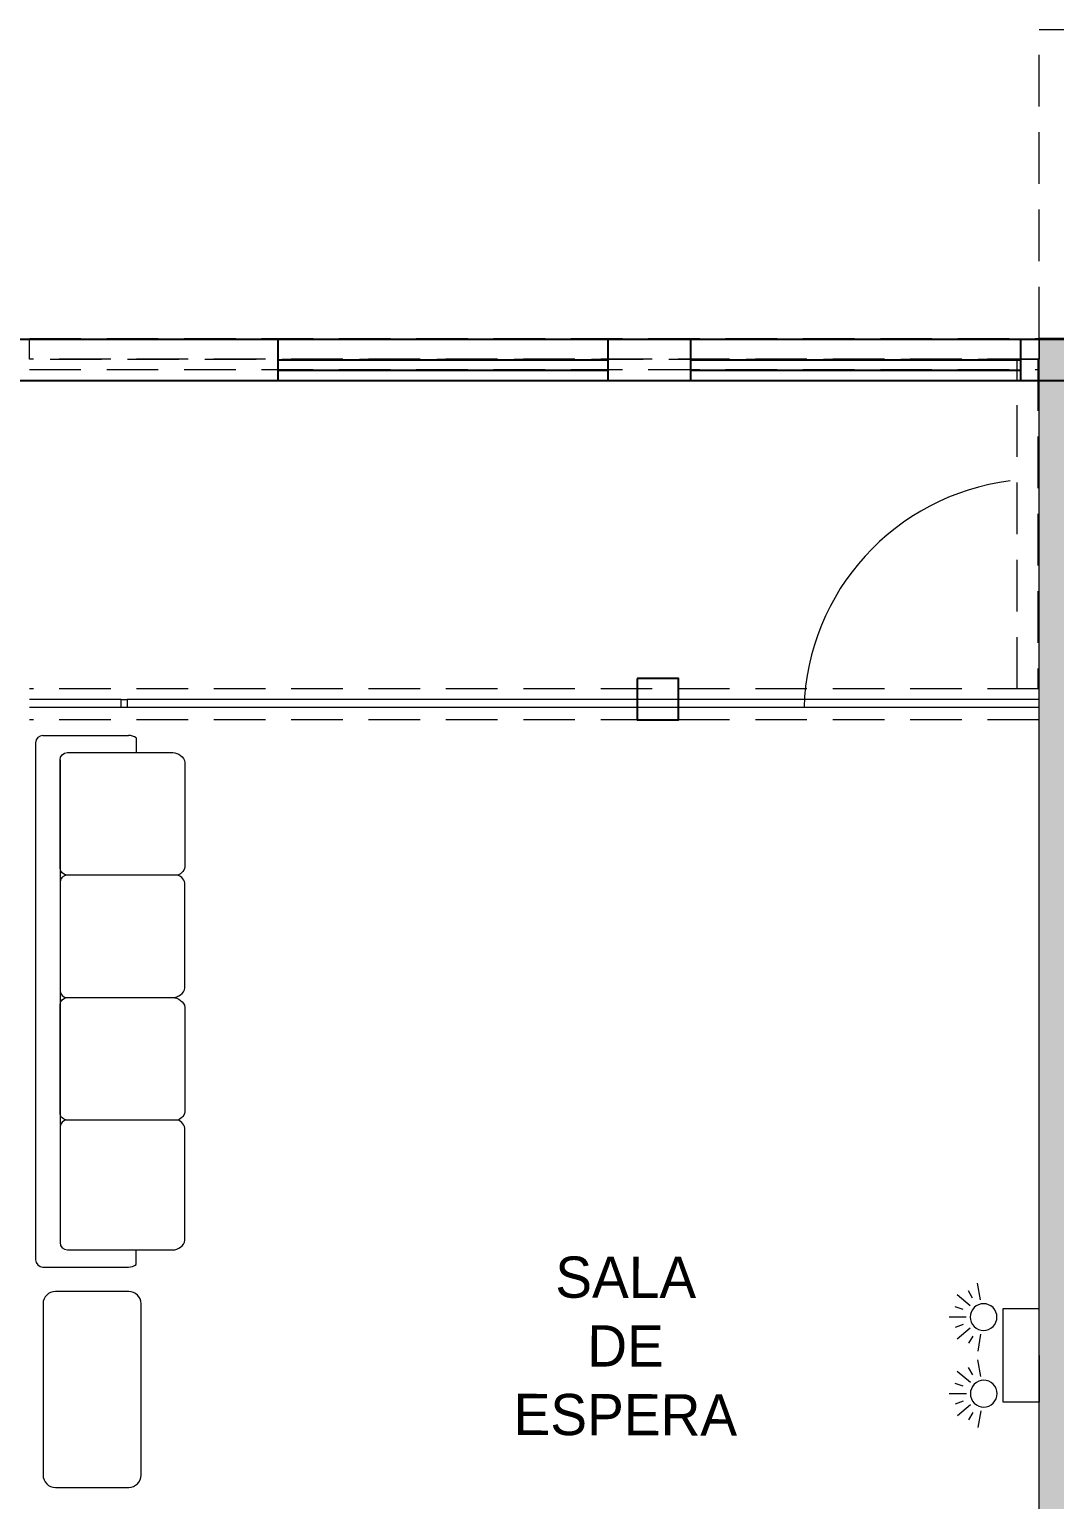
# Model space of a CAD drawing. Header units: metres. Extents: x 51 to 18146, y -212 to 18074.
# Drawn here: x 78.79 to 83.76, y 366.89 to 374.01 of the extents above; entities that cross this region are included whole.
import ezdxf

# ---------------------------------------------------------------- set-up
doc = ezdxf.new("R2010")
doc.units = ezdxf.units.M
doc.linetypes.add('DASHED2', pattern=[0.375, 0.25, -0.125])
doc.linetypes.add('HIDDEN', pattern=[0.375, 0.25, -0.125])
doc.layers.get('0').update_dxf_attribs({"color": 250})
for name, color, linetype, lineweight in [('L-lampara de emergencia', 1, 'Continuous', 0), ('P0 - Antepecho', 250, 'Continuous', 15), ('P0 - Estructura', 250, 'Continuous', 25), ('P0 - Mobiliario', 250, 'Continuous', 9), ('P0 - Paredes', 250, 'Continuous', 20), ('P0 - Pasamanos', 250, 'Continuous', 13), ('P0 - Pergola', 250, 'Continuous', 18), ('P0 - Textos', 250, 'Continuous', 13), ('P0 - Ventanas', 250, 'Continuous', 15)]:
    doc.layers.add(name, color=color, linetype=linetype, lineweight=lineweight)
doc.layers.add('PA', color=7, linetype='Continuous')
doc.layers.add('VE', color=5, linetype='Continuous')
doc.layers.get('0').freeze()
doc.styles.add('CENTURY GOTHIC', font='GOTHIC.TTF')

# ---------------------------------------------------------------- blocks, each defined once
blk = doc.blocks.new('-COL40-')
at = {"color": 0}
blk.add_lwpolyline([(-0.1999999999710837, 0.1999999998887603), (-0.1999999999710837, -0.200000000115196), (0.2000000000328441, -0.200000000115196), (0.2000000000328441, 0.1999999998887603)], close=True, dxfattribs=at)
blk = doc.blocks.new('A$C7ec3bbc5')
at = {"layer": 'L-lampara de emergencia'}
for p, q in [((0.0001815186684253, 0.0003894523978233), (0.0001815184960142, 0.0004807425569743)), ((0.0005911890736315, 0.0003894531708211), (0.0005911889012204, 0.000480743329972)), ((0.0001217216535006, 0.0003676879368722), (6.30413379986e-05, 0.0004376201443374)), ((0.0001414535074728, 0.0004065026529133), (0.0001261364143575, 0.0004485857728869)), ((0.0002215837648837, 0.0004065028056502), (0.0002369006990921, 0.0004485859833658)), ((0.0002413157655392, 0.0003676881622523), (0.0002999958168948, 0.0004376205913723)), ((0.0005313920588233, 0.00036768870987), (0.0004727117432049, 0.0004376209191978)), ((0.0005511239127954, 0.0004065034277737), (0.0005358068195637, 0.0004485865477473)), ((0.0006312541702064, 0.000406503578648), (0.0006465711042983, 0.0004485867563635)), ((0.0006509861707455, 0.00036768893525), (0.0007096662221011, 0.0004376213662326)), ((8.99044086691e-05, 0.0003125786110759), (1.1218945e-09, 0.0003284308109432)), ((8.00702663837e-05, 0.0003549958001822), (4.12861841032e-05, 0.0003773877043277)), ((0.0002731332186377, 0.0003125789575279), (0.0003630364454584, 0.0003284314963967)), ((0.0002829672006192, 0.0003549961838871), (0.0003217511983821, 0.0003773882333189)), ((0.0004995748138754, 0.0003125793840736), (0.0004096715271007, 0.0003284315858036)), ((0.00048974067159, 0.0003549965750426), (0.0004509565893095, 0.0003773884773254)), ((0.0006828036238439, 0.0003125797305256), (0.0007727068507811, 0.000328432271257)), ((0.0006926376058254, 0.0003549969587475), (0.0007314216035884, 0.0003773890063167))]:
    blk.add_line(p, q, dxfattribs=at)
at = {"layer": 'L-lampara de emergencia', "linetype": 'Continuous'}
for p, q in [((0.000136315373471, 0.0001923381928355), (0.0006363931131782, 0.0001923391371965)), ((0.0001363157368032, 6.016344e-10), (0.000136315373471, 0.0001923381928355)), ((0.0006363931131782, 0.0001923391371965), (0.0006363934765104, 1.5459955e-09)), ((0.0006363934765104, 1.5459955e-09), (0.0001363157368032, 6.016344e-10))]:
    blk.add_line(p, q, dxfattribs=at)
at = {"layer": 'L-lampara de emergencia', "linetype": 'Continuous', "extrusion": (0, 0, -0.9999999999999998)}
for centre, major_axis, ratio, start_param, end_param in [((0.000181518844096, 0.0002964246924967), (5.05088608198e-05, 5.05088608198e-05), 0.9999999999995033, 3.926988928105668, 10.21017423528525), ((0.0005911892494187, 0.000296425467357), (-5.05088608198e-05, 5.05088608198e-05), 0.9999999999993535, 5.497785254899894, 11.78097056207948)]:
    blk.add_ellipse(centre, major_axis=major_axis, ratio=ratio, start_param=start_param, end_param=end_param, dxfattribs=at)

msp = doc.modelspace()

# ---------------------------------------------------------------- hatches: boundary and pattern name
at = {"layer": 'P0 - Paredes'}
h = msp.add_hatch(color=256, dxfattribs=at)
h.dxf.hatch_style = 1
h.paths.add_polyline_path([(83.83248244665565, 372.5150811914206), (83.68265436039866, 372.5150811910034), (83.68265439203383, 371.3863751417995), (83.68265439389646, 370.9169152789116), (83.68265439389646, 365.0736239139438), (83.83248244665565, 365.0736239144206), (83.83248244851826, 366.521957652688), (87.02881426985562, 366.521957652688), (87.02881426985562, 365.0736239144206), (87.17864232261479, 365.0736239144206), (87.17864254029095, 366.721728392303), (87.0288142735809, 366.72172837466), (87.0288142735809, 366.6717857068181), (83.83248244665565, 366.6717857072949), (83.83248244851826, 368.120120818615), (87.02881426985562, 368.1201208181381), (87.02881426985562, 367.6806279389858), (87.17864232447744, 367.680627938509), (87.17864232447744, 368.2699488728047), (83.83248244665565, 368.2699488728047)])

# ---------------------------------------------------------------- linework, layer by layer
at = {"layer": 'P0 - Antepecho', "linetype": 'DASHED2'}
for p, q in [((83.68265436971188, 370.8170285344124), (78.78827126763761, 370.8170285279155)), ((83.68265436784922, 370.6672004806995), (78.78827126763761, 370.6672004737258))]:
    msp.add_line(p, q, dxfattribs=at)
at = {"layer": 'P0 - Mobiliario'}
for p, q in [((78.8538563694805, 370.5912109726071), (79.26941719792784, 370.5912109730244)), ((79.30503669703008, 370.5793378067017), (79.30503669703008, 370.5080988075137))]:
    msp.add_line(p, q, dxfattribs=at)
msp.add_lwpolyline([(78.81823686851561, 370.5555914734602), (78.81823686851561, 368.0503533284664, 0.4142135623730951), (78.85385636761785, 368.0147338289022), (79.26941719792784, 368.0147338289022, 0.1622776601683788), (79.30503669703008, 368.0266069957614), (79.30503669703008, 368.0978459948897)], format="xyb", dxfattribs=at)
for points in [[(78.93696853405237, 369.950059978962), (78.93696853405237, 370.4724793079495, -0.4142135623730951), (78.97258803501725, 370.5080988070965), (79.4831341944188, 370.5080988070965, -0.350781059358212), (79.5425000281185, 370.46060614115), (79.5425000281185, 369.9619331453443, -0.3333333333333333), (79.50688052715361, 369.9144404789209), (78.97258803315461, 369.9144404789209, -0.4142135623730951)], [(78.93696853218972, 369.8788209793568), (78.93696853405237, 369.3564016503096, 0.4142135623730951), (78.97258803315461, 369.3207821507454), (79.48313419626653, 369.3207821507454, 0.350781059358212), (79.5425000281185, 369.3682748166919), (79.5425000281185, 369.8669478129744, 0.3333333333333333), (79.50688052715361, 369.9144404789209), (78.97258803315461, 369.9144404789209, 0.4142135623730951)], [(78.93696853591501, 368.7627433221936), (78.93696853405237, 369.2851626511812, -0.4142135623730951), (78.97258803315461, 369.3207821507454), (79.48313419626653, 369.3207821507454, -0.350781059358212), (79.54250002996623, 369.2732894843817), (79.54250002996623, 368.7746164889932, -0.3333333333333333), (79.50688052901624, 368.7271238225699), (78.97258803315461, 368.7271238230467, -0.4142135623730951)], [(78.93696853405237, 368.6915043225885), (78.93696853218972, 368.1334654949308, 0.4142135623730951), (78.97258803501725, 368.0978459948897), (79.48313419626653, 368.0978459948897, 0.350781059358212), (79.54250002996623, 368.1453386607766), (79.5425000281185, 368.679631156683, 0.3333333333333333), (79.50688052901624, 368.7271238225699), (78.97258803315461, 368.7271238230467, 0.4142135623730951)], [(79.27020376387239, 367.8965562446117), (78.9140087672621, 367.8965562446117, 0.4142135623730951), (78.85464293542503, 367.8371904113888), (78.8546429335624, 367.0060687526464, 0.4142135623730951), (78.9140087672621, 366.946702919364), (79.27020376387239, 366.946702919364, 0.4142135623730951), (79.32956959757209, 367.0060687521696), (79.32956959757209, 367.8371904113888, 0.4142135623730951)]]:
    msp.add_lwpolyline(points, format="xyb", close=True, dxfattribs=at)
msp.add_lwpolyline([(78.93696853405237, 370.4724793079495), (78.93696853405237, 368.169084994495)], dxfattribs=at)
for centre, radius, start, end in [((78.8538563694805, 370.5555914729834), 0.0356194996890056, 90.00000010684415, 179.9999998940106), ((79.26941719792784, 370.5318451398015), 0.0593658328150851, 53.13010249843836, 90.00000010684415)]:
    msp.add_arc(centre, radius, start, end, dxfattribs=at)
at = {"layer": 'P0 - Paredes'}
for p, q in [((83.68265436412395, 365.0736239134669), (83.68265436039866, 372.5150811910034)), ((83.83248241688312, 372.5150811914206), (83.68265436039866, 372.5150811914206))]:
    msp.add_line(p, q, dxfattribs=at)
at = {"layer": 'P0 - Pasamanos', "linetype": 'HIDDEN', "transparency": 33554687}
for p, q in [((78.8881566311866, 372.4151958204508), (83.68265436226129, 372.4151957907081)), ((78.7882712583393, 372.3652531359196), (83.68265436039866, 372.3652531056404))]:
    msp.add_line(p, q, dxfattribs=at)
at = {"layer": 'P0 - Pergola', "linetype": 'DASHED2'}
msp.add_line((83.68265436039866, 372.5150811910034), (83.6826543752849, 374.0133632707), dxfattribs=at)
msp.add_lwpolyline([(83.6826543752849, 374.0133632702231), (96.41803899748624, 374.0133617329598), (96.4180389956385, 370.8669725943208)], dxfattribs=at)
for points in [[(78.78827125647663, 372.4151957962513), (78.7882712583393, 372.515081166327), (83.68265436412395, 372.5150811728239), (83.68265436412395, 372.4151958028078)], [(83.67599537560343, 370.8170285409093), (83.57611000648141, 370.8170285404325), (83.57611000648141, 372.4151958093047), (83.6759953737557, 372.4151958093047)]]:
    msp.add_lwpolyline(points, close=True, dxfattribs=at)
at = {"layer": 'P0 - Ventanas'}
for p, q in [((79.23276116777957, 370.7661101053953), (78.78827127507328, 370.7661101049185)), ((83.68265436971188, 370.7661101170182), (79.26272675563395, 370.7661099546552)), ((79.23276115848124, 370.7261559598446), (78.78827126391232, 370.7261559603214)), ((83.68265436784922, 370.7261559719444), (79.26272676493228, 370.7261558063626))]:
    msp.add_line(p, q, dxfattribs=at)
msp.add_lwpolyline([(79.26272676493228, 370.7261558063626), (79.2327611566186, 370.7261558012366), (79.23276114359498, 370.7661099467874), (79.26272675563395, 370.7661099546552)], close=True, dxfattribs=at)
msp.add_arc((83.68265436131038, 370.6938469606206), 1.139731079453354, 97.0770391459127, 178.3755664668546, dxfattribs=at)
at = {"layer": 'PA', "color": 0}
for p, q in [((79.99436682484951, 372.5095789271366), (77.19436682492224, 372.5095789271366)), ((79.99436682484951, 372.3095789271369), (79.99436682484951, 372.5095789271366)), ((81.9943668248292, 372.5095789271405), (81.59436682484949, 372.5095789271405)), ((81.59436682484949, 372.3095789271404), (81.59436682484949, 372.5095789271405)), ((81.9943668248364, 372.3095789271411), (81.99436682483645, 372.5095789271405)), ((83.59436682483646, 372.3095789271408), (83.59436682483646, 372.5095789271405)), ((84.19436682482922, 372.5095789271405), (83.59436682482922, 372.5095789271405)), ((79.99436682484229, 372.3095789271366), (77.19436682492224, 372.3095789271366)), ((81.9943668248292, 372.3095789271405), (81.59436682484949, 372.3095789271405)), ((84.19436682482922, 372.3095789271405), (83.59436682482922, 372.3095789271405))]:
    msp.add_line(p, q, dxfattribs=at)
at = {"layer": 'VE', "color": 0}
for p, q in [((81.59436682484225, 372.5095789271367), (79.99436682484229, 372.5095789271367)), ((83.59436682482922, 372.5095789271405), (81.9943668248292, 372.5095789271405)), ((81.59436682484225, 372.4095789271367), (79.99436682484229, 372.4095789271367)), ((83.59436682482922, 372.4095789271404), (81.9943668248292, 372.4095789271404)), ((81.59436682484225, 372.3595789271367), (79.99436682484229, 372.3595789271367)), ((83.59436682482922, 372.3595789271404), (81.9943668248292, 372.3595789271404)), ((81.59436682484225, 372.3095789271366), (79.99436682484229, 372.3095789271366)), ((83.59436682482922, 372.3095789271405), (81.9943668248292, 372.3095789271405))]:
    msp.add_line(p, q, dxfattribs=at)

# ---------------------------------------------------------------- block references
at = {"layer": 'L-lampara de emergencia', "lineweight": -3, "xscale": 906.1600720892355, "yscale": 906.1600720892355, "zscale": 906.1600720892355, "rotation": 90.10747561583904}
msp.add_blockref('A$C7ec3bbc5', (83.68331351490319, 367.2370251742005), dxfattribs=at)
at = {"layer": 'P0 - Estructura', "transparency": 33554687, "xscale": 0.4994268474869228, "yscale": 0.4994268474869228, "zscale": 0.4994268474869228}
msp.add_blockref('-COL40-', (81.83477503250539, 370.767085852623), dxfattribs=at)

# ---------------------------------------------------------------- texts
at = {"layer": 'P0 - Textos', "insert": (81.67939963690937, 368.0650132579804), "char_height": 0.199770738996745, "attachment_point": 2, "rotation": 359.8338135074026, "style": 'CENTURY GOTHIC'}
msp.add_mtext_dynamic_manual_height_columns('SALA DE ESPERA', width=0.0018619528952601, gutter_width=0.0029965610849512, heights=[0], dxfattribs=at)

doc.saveas('drawing.dxf')
